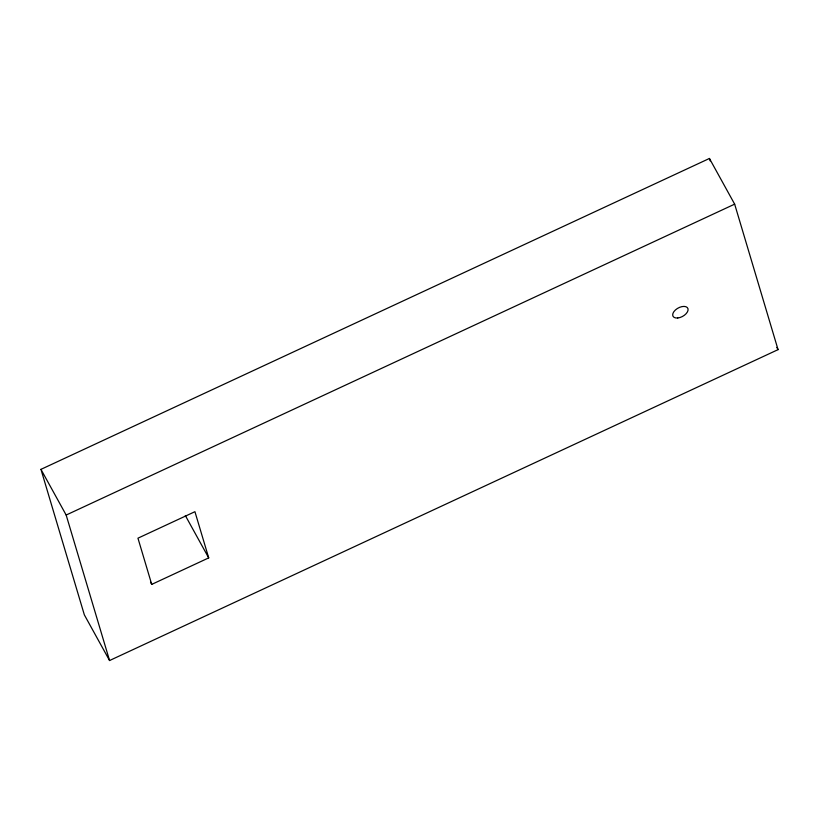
<?xml version="1.0" encoding="UTF-8"?>
<svg xmlns="http://www.w3.org/2000/svg" width="819" height="819" viewBox="0 0 819 819"><rect width="100%" height="100%" fill="white"/><g stroke="black" fill="none" stroke-linecap="round" stroke-linejoin="round"><path stroke-width="1.23" d="M40.95 469.359L709.438 158.466L734.653 204.146L778.05 349.641L109.562 660.534L84.347 614.854L40.95 469.359L66.165 515.038L109.562 660.534M66.165 515.038L734.653 204.146M151.73 584.387L208.712 557.882L194.932 511.691L137.95 538.185L151.73 584.387L150.501 582.155M776.821 347.41L778.05 349.641M185.34 515.55L208.712 557.882M709.438 158.466L710.165 160.913M677.774 317.987A8.425 4.75 -28.9 0 0 687.98 308.691A8.425 4.75 -28.9 0 0 675.388 309.991A8.425 4.75 -28.9 0 0 677.774 317.987"/></g></svg>
